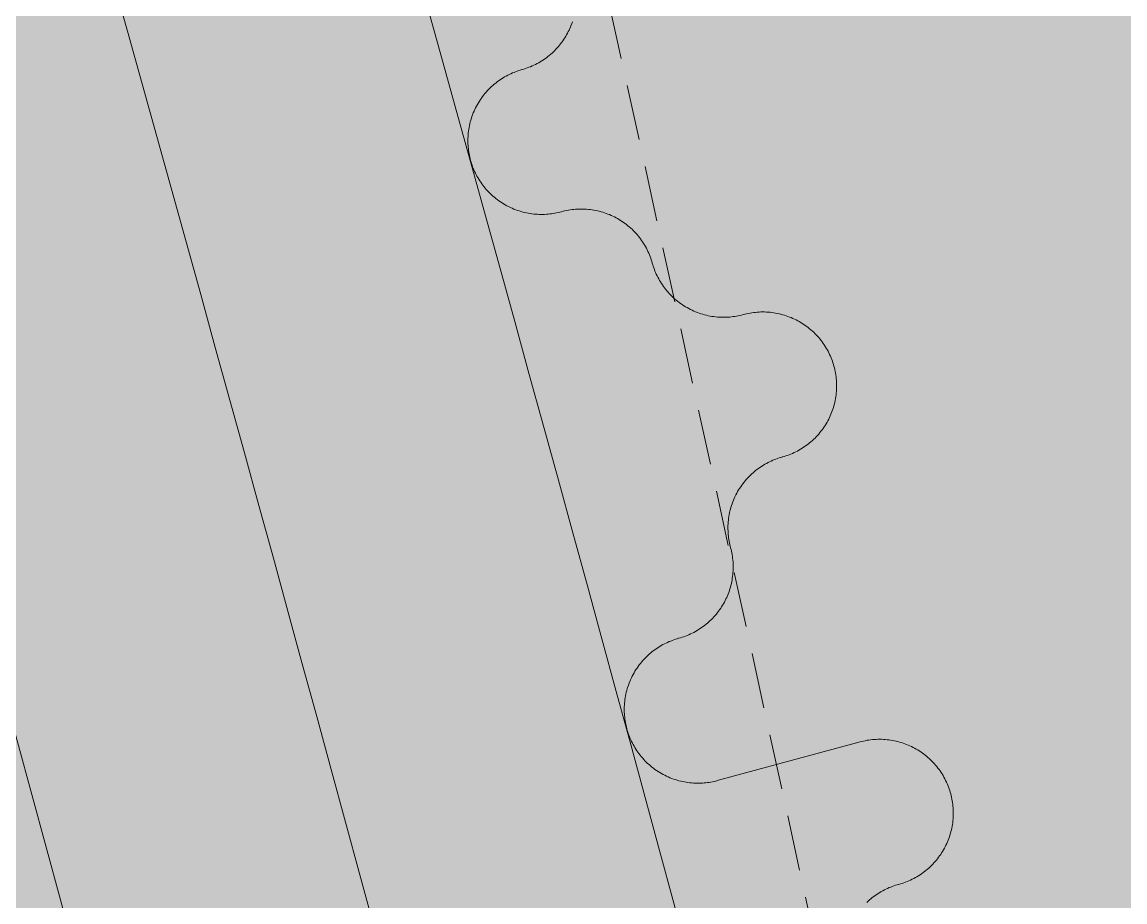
# Model space of a CAD drawing. Header units: millimetres. Extents: x 833941507 to 1669051331, y 817666127 to 1636299673.
# Drawn here: x 834548293 to 834548479.6, y 817988311.2 to 817988460.1 of the extents above; entities that cross this region are included whole.
import ezdxf

# ---------------------------------------------------------------- set-up
doc = ezdxf.new("R2010")
doc.units = ezdxf.units.MM
doc.header["$LTSCALE"] = 3
doc.linetypes.add('B0703', pattern=[4.6875, 3.125, -1.5625])
for name, color, linetype, lineweight in [('Hatch (LTC&CB)', 252, 'Continuous', 35), ('UAJ-23FLOR-h', 251, 'Continuous', 9), ('UAJ-25CEIL-z', 8, 'B0703', 9), ('UAJ-42INFI', 1, 'Continuous', 18), ('UAJ-42INFI-h', 251, 'Continuous', 9)]:
    doc.layers.add(name, color=color, linetype=linetype, lineweight=lineweight)
doc.layers.add('UAJ-00XREF', color=7, linetype='Continuous')

# ---------------------------------------------------------------- blocks, each defined once
blk = doc.blocks.new('GBP-LTC-LB01')
at = {"layer": 'UAJ-23FLOR-h'}
h = blk.add_hatch(dxfattribs=at)
h.set_pattern_fill('EARTH,_O', color=256, scale=180, angle=45)
h.set_pattern_definition([(48.9989, (834576001.8, 818046085.3), (-112.727, 1612.5107), [1143, -1143]), (48.9989, (834575678.3, 818046366.6), (-112.727, 1612.5107), [1143, -1143]), (48.9989, (834575354.8, 818046647.8), (-112.727, 1612.5107), [1143, -1143]), (138.9989, (834575340.7, 818046849.3), (-1612.5107, -112.727), [1143, -1143]), (138.9989, (834575621.9, 818047172.8), (-1612.5107, -112.727), [1143, -1143]), (138.9989, (834575903.1, 818047496.3), (-1612.5107, -112.727), [1143, -1143])])
h.paths.add_polyline_path([(834572173.05, 818200349.17), (834310583.74, 818182062.08), (834331502.24, 817882831.69), (834364939.69, 817885169.23), (834473095.7, 818011283.6), (834480533.7, 818020120.4), (834485095.05, 818025709.55), (834491375.7, 818033619), (834497063.4, 818041013), (834493145.8, 818043678.7), (834512788.5, 818074029.25), (834518712.45, 818083675.25), (834526231.3, 818096325.1), (834534646.05, 818111073.05), (834545956, 818131981.3), (834557204.6, 818154198.8), (834564040, 818168496.8), (834570941.16, 818183576.43), (834578367.8, 818200696.3)])
h.paths.add_polyline_path([(834382131.31, 817956469.98), (834418268.73, 817958996.07), (834422062.41, 817963855.9), (834428403.04, 817964299.38), (834467239.2, 818010695.58), (834466445.21, 818021738.79), (834476097.72, 818035709.03), (834485267.1, 818048983.2), (834487014.89, 818051460.43), (834497268.33, 818067303.42), (834492893.38, 818129890.09), (834448056.59, 818126755.66), (834416896.58, 818105052.11), (834382061.37, 818080788.99), (834386167.45, 818022059.16), (834377588.38, 818021459.47)], flags=16)
edge = h.paths.add_edge_path(flags=16)
edge.add_line((834540292.29, 818142076.07), (834533466.32, 818141614.13))
edge.add_line((834533466.32, 818141614.13), (834523258.01, 818143862.71))
edge.add_line((834523258.01, 818143862.71), (834525896.87, 818155838.93))
edge.add_arc((834558382.43, 818267025.45), 115835.02, 237.2183981, 253.7131266, ccw=False)
edge.add_line((834495664.92, 818169638.25), (834498267.59, 818132356.98))
edge.add_line((834498267.59, 818132356.98), (834496346.42, 818130135.01))
edge.add_line((834496346.42, 818130135.01), (834492879.88, 818129892.67))
edge.add_line((834492879.88, 818129892.67), (834494229.58, 818110587.62))
edge.add_line((834494229.58, 818110587.62), (834496326.13, 818110708.38))
edge.add_line((834496326.13, 818110708.38), (834498420.21, 818080753.55))
edge.add_line((834498420.21, 818080753.55), (834498046.12, 818080727.4))
edge.add_line((834498046.12, 818080727.4), (834498254.52, 818077746.38))
edge.add_line((834498254.52, 818077746.38), (834503061.09, 818078082.4))
edge.add_line((834503061.09, 818078082.4), (834504979.52, 818081212.1))
edge.add_line((834504979.52, 818081212.1), (834509429.02, 818088470.93))
edge.add_line((834509429.02, 818088470.93), (834515217.16, 818097913.59))
edge.add_line((834515217.16, 818097913.59), (834526067.43, 818116415.54))
edge.add_line((834526067.43, 818116415.54), (834532489.2, 818127888.68))
edge.add_line((834532489.2, 818127888.68), (834534830.9, 818132146.3))
edge.add_line((834534830.9, 818132146.3), (834540292.29, 818142076.07))
h = blk.add_hatch(dxfattribs=at)
h.set_pattern_fill('EARTH,_O', color=256, scale=180, angle=45)
h.set_pattern_definition([(45.0000001, (-1082349.7, 54794.9), (-3e-06, 1616.4461018), [1143, -1143]), (45.0000001, (-1082652.8, 55098), (-3e-06, 1616.4461018), [1143, -1143]), (45.0000001, (-1082955.9, 55401.1), (-3e-06, 1616.4461018), [1143, -1143]), (135.0000001, (-1082955.9, 55603.1), (-1616.4461018, -3e-06), [1143, -1143]), (135.0000001, (-1082652.8, 55906.2), (-1616.4461018, -3e-06), [1143, -1143]), (135.0000001, (-1082349.7, 56209.3), (-1616.4461018, -3e-06), [1143, -1143])])
h.paths.add_polyline_path([(834669469.25, 818015499.17), (834651080.82, 818014213.79), (834651091.33, 818014066.03), (834669479.76, 818015351.52)], flags=16)
edge = h.paths.add_edge_path()
edge.add_arc((834611763.61, 818123015.07), 22001.28, 94.000719, 118.688683)
edge.add_line((834601201.89, 818142315.5), (834593918.34, 818141228.38))
edge.add_arc((834611768.4, 818123014.03), 25502.69, 93.997159, 134.421275, ccw=False)
edge.add_line((834609990.68, 818148454.69), (834618164.36, 818149025.84))
edge.add_line((834618164.36, 818149025.84), (834618408.29, 818145534.91))
edge.add_line((834618408.29, 818145534.91), (834616365.41, 818145392.16))
edge.add_line((834616365.41, 818145392.16), (834616609.39, 818141900.69))
edge.add_line((834616609.39, 818141900.69), (834611621.55, 818141552.15))
edge.add_line((834611621.55, 818141552.15), (834611377.61, 818145043.07))
edge.add_line((834611377.61, 818145043.07), (834610228.61, 818144962.74))
h.paths.add_polyline_path([(834673232.94, 818197365.88), (834607546.49, 818192773.89), (834599172.5, 818174435.3), (834588349.1, 818152374.5), (834578621.55, 818133890.65), (834568418.3, 818115665.3), (834556456.7, 818095618.3), (834546606.4, 818080041.6), (834532219.3, 818058623.75), (834523692.15, 818046595.75), (834515683.5, 818035708.5), (834508244.2, 818025929.9), (834500656.3, 818016266.1), (834489786.8, 818002934.1), (834483448.3, 817995421.3), (834478637.6, 817989841.7), (834458453.75, 817967379.3), (834441506.5, 817949096.36), (834383075.75, 817886437.08), (834482026.69, 817893354.51), (834551919.04, 817920008.6), (834634905.13, 817930637.13), (834634023, 817939309.35), (834633770.07, 817941795.89), (834633577.69, 817943687.02), (834508697.04, 817930983.61), (834507053.46, 817930191.44), (834506409.46, 817939426.96), (834507656.94, 817945566.73), (834503417.08, 818006767.03), (834503064.37, 818011762.67), (834514052.91, 818025791.94), (834520784.65, 818034889.35), (834526318.86, 818042436.94), (834532381.69, 818050705.63), (834536345.72, 818056472.68), (834542258.41, 818065225.62), (834550405.86, 818077286.91), (834561579, 818095001.96), (834574522.66, 818117080.03), (834587768.88, 818140310.21), (834609774.13, 818143594.98), (834610001.97, 818140335.89), (834634252.54, 818142031.47), (834636806.9, 818105492.47), (834642791.48, 818105913.75), (834646278.56, 818056032.58), (834640293.17, 818055614.16), (834643382.34, 818011424.91), (834641138.41, 818011267.96), (834645775.78, 817944927.87), (834639048.36, 817944243.52), (834640362.12, 817931328.11), (834651070.39, 817932706.91), (834650587.67, 817936476.13), (834685105.74, 817940896.86), (834685588.46, 817937127.64), (834691373.79, 817937868.57)])
blk = doc.blocks.new('inf_010')
at = {"layer": 'UAJ-42INFI'}
for points in [[(889561022.95, 757797674.89), (889561022.83, 757797674.61), (889561022.7, 757797674.33), (889561022.57, 757797674.06), (889561022.43, 757797673.79), (889561022.29, 757797673.52), (889561022.13, 757797673.26), (889561021.98, 757797673), (889561021.82, 757797672.75), (889561021.65, 757797672.5), (889561021.47, 757797672.26), (889561021.29, 757797672.02), (889561021.11, 757797671.78), (889561020.91, 757797671.54), (889561020.71, 757797671.31), (889561020.5, 757797671.09), (889561020.29, 757797670.87), (889561020.07, 757797670.65), (889561019.85, 757797670.44), (889561019.62, 757797670.23), (889561019.38, 757797670.03), (889561019.14, 757797669.84), (889561018.9, 757797669.65), (889561018.65, 757797669.46), (889561018.39, 757797669.29), (889561018.13, 757797669.12), (889561017.87, 757797668.95), (889561017.6, 757797668.8), (889561017.33, 757797668.64), (889561017.06, 757797668.5), (889561016.78, 757797668.36), (889561016.5, 757797668.23), (889561016.22, 757797668.11), (889561015.93, 757797668), (889561015.65, 757797667.89), (889561015.36, 757797667.79), (889561015.07, 757797667.7), (889561014.78, 757797667.61), (889561014.49, 757797667.53), (889561014.19, 757797667.46), (889561013.9, 757797667.4)], [(889561013.86, 757797667.39), (889561013.59, 757797667.33), (889561013.31, 757797667.27), (889561013.04, 757797667.2), (889561012.77, 757797667.12), (889561012.5, 757797667.03), (889561012.22, 757797666.94), (889561011.95, 757797666.84), (889561011.67, 757797666.73), (889561011.4, 757797666.62), (889561011.13, 757797666.5), (889561010.86, 757797666.37), (889561010.59, 757797666.23), (889561010.32, 757797666.09), (889561010.06, 757797665.94), (889561009.79, 757797665.78), (889561009.53, 757797665.61), (889561009.28, 757797665.44), (889561009.02, 757797665.26), (889561008.77, 757797665.07), (889561008.52, 757797664.88), (889561008.28, 757797664.68), (889561008.04, 757797664.47), (889561007.81, 757797664.25), (889561007.58, 757797664.03), (889561007.35, 757797663.8), (889561007.13, 757797663.57), (889561006.92, 757797663.33), (889561006.71, 757797663.08), (889561006.51, 757797662.83), (889561006.32, 757797662.58), (889561006.13, 757797662.31), (889561005.95, 757797662.05), (889561005.77, 757797661.78), (889561005.6, 757797661.5), (889561005.44, 757797661.22), (889561005.29, 757797660.94), (889561005.15, 757797660.65), (889561005.01, 757797660.36), (889561004.88, 757797660.06), (889561004.76, 757797659.77), (889561004.64, 757797659.47), (889561004.54, 757797659.17), (889561004.44, 757797658.87), (889561004.35, 757797658.57), (889561004.27, 757797658.26), (889561004.19, 757797657.96), (889561004.13, 757797657.65), (889561004.07, 757797657.35), (889561004.02, 757797657.04), (889561003.98, 757797656.74), (889561003.94, 757797656.44), (889561003.92, 757797656.13), (889561003.9, 757797655.83), (889561003.88, 757797655.53), (889561003.88, 757797655.24), (889561003.88, 757797654.94), (889561003.89, 757797654.65), (889561003.9, 757797654.36), (889561003.93, 757797654.07), (889561003.95, 757797653.78), (889561003.99, 757797653.5), (889561004.03, 757797653.22), (889561004.08, 757797652.95), (889561004.13, 757797652.68), (889561004.19, 757797652.4), (889561004.25, 757797652.13), (889561004.32, 757797651.86), (889561004.4, 757797651.59), (889561004.49, 757797651.31), (889561004.58, 757797651.04), (889561004.68, 757797650.77), (889561004.79, 757797650.49), (889561004.9, 757797650.22), (889561005.02, 757797649.95), (889561005.15, 757797649.68), (889561005.29, 757797649.41), (889561005.43, 757797649.14), (889561005.58, 757797648.88), (889561005.74, 757797648.61), (889561005.9, 757797648.35), (889561006.08, 757797648.09), (889561006.26, 757797647.84), (889561006.44, 757797647.59), (889561006.64, 757797647.34), (889561006.84, 757797647.1), (889561007.05, 757797646.86), (889561007.26, 757797646.62), (889561007.48, 757797646.39), (889561007.71, 757797646.17), (889561007.94, 757797645.95), (889561008.18, 757797645.74), (889561008.43, 757797645.53), (889561008.68, 757797645.33), (889561008.94, 757797645.13), (889561009.2, 757797644.94), (889561009.47, 757797644.76), (889561009.74, 757797644.59), (889561010.01, 757797644.42), (889561010.29, 757797644.26), (889561010.58, 757797644.11), (889561010.87, 757797643.96), (889561011.16, 757797643.82), (889561011.45, 757797643.69), (889561011.74, 757797643.57), (889561012.04, 757797643.46), (889561012.34, 757797643.35), (889561012.64, 757797643.25), (889561012.95, 757797643.16), (889561013.25, 757797643.08), (889561013.55, 757797643.01), (889561013.86, 757797642.94), (889561014.16, 757797642.88), (889561014.47, 757797642.83), (889561014.77, 757797642.79), (889561015.08, 757797642.75), (889561015.38, 757797642.73), (889561015.68, 757797642.71), (889561015.98, 757797642.69), (889561016.28, 757797642.69), (889561016.57, 757797642.69), (889561016.87, 757797642.7), (889561017.16, 757797642.71), (889561017.44, 757797642.74), (889561017.73, 757797642.76), (889561018.01, 757797642.8), (889561018.29, 757797642.84), (889561018.57, 757797642.89), (889561018.84, 757797642.94)], [(889561013.9, 757797667.4), (889561013.86, 757797667.39)], [(889561018.84, 757797642.94), (889561018.88, 757797642.95)], [(889561018.88, 757797642.95), (889561019.18, 757797643), (889561019.47, 757797643.05), (889561019.77, 757797643.09), (889561020.07, 757797643.13), (889561020.38, 757797643.16), (889561020.68, 757797643.18), (889561020.99, 757797643.19), (889561021.29, 757797643.2), (889561021.6, 757797643.19), (889561021.91, 757797643.18), (889561022.22, 757797643.17), (889561022.53, 757797643.14), (889561022.83, 757797643.11), (889561023.14, 757797643.07), (889561023.45, 757797643.02), (889561023.75, 757797642.97), (889561024.06, 757797642.9), (889561024.36, 757797642.83), (889561024.66, 757797642.75), (889561024.96, 757797642.67), (889561025.25, 757797642.58), (889561025.54, 757797642.48), (889561025.83, 757797642.37), (889561026.12, 757797642.26), (889561026.4, 757797642.14), (889561026.68, 757797642.01), (889561026.95, 757797641.88), (889561027.22, 757797641.74), (889561027.49, 757797641.59), (889561027.75, 757797641.44), (889561028.01, 757797641.28), (889561028.26, 757797641.12), (889561028.51, 757797640.95), (889561028.75, 757797640.78), (889561028.99, 757797640.59), (889561029.23, 757797640.41), (889561029.46, 757797640.21), (889561029.69, 757797640.01), (889561029.92, 757797639.8), (889561030.14, 757797639.59), (889561030.36, 757797639.37), (889561030.57, 757797639.15), (889561030.77, 757797638.92), (889561030.97, 757797638.68), (889561031.17, 757797638.44), (889561031.36, 757797638.19), (889561031.54, 757797637.94), (889561031.72, 757797637.69), (889561031.89, 757797637.43), (889561032.05, 757797637.16), (889561032.21, 757797636.9), (889561032.36, 757797636.63), (889561032.5, 757797636.35), (889561032.63, 757797636.07), (889561032.76, 757797635.79), (889561032.89, 757797635.51), (889561033, 757797635.23), (889561033.11, 757797634.94), (889561033.21, 757797634.65), (889561033.3, 757797634.36), (889561033.38, 757797634.07), (889561033.46, 757797633.78), (889561033.53, 757797633.49), (889561033.59, 757797633.2)], [(889561033.59, 757797633.2), (889561033.65, 757797632.92), (889561033.72, 757797632.65), (889561033.79, 757797632.38), (889561033.87, 757797632.11), (889561033.95, 757797631.83), (889561034.04, 757797631.56), (889561034.14, 757797631.28), (889561034.25, 757797631.01), (889561034.36, 757797630.74), (889561034.48, 757797630.46), (889561034.61, 757797630.19), (889561034.75, 757797629.92), (889561034.89, 757797629.65), (889561035.04, 757797629.39), (889561035.2, 757797629.12), (889561035.37, 757797628.86), (889561035.54, 757797628.61), (889561035.72, 757797628.35), (889561035.91, 757797628.1), (889561036.1, 757797627.85), (889561036.3, 757797627.61), (889561036.51, 757797627.37), (889561036.72, 757797627.13), (889561036.94, 757797626.9), (889561037.17, 757797626.68), (889561037.41, 757797626.46), (889561037.65, 757797626.24), (889561037.89, 757797626.03), (889561038.14, 757797625.83), (889561038.4, 757797625.64), (889561038.66, 757797625.45), (889561038.93, 757797625.27), (889561039.2, 757797625.09), (889561039.48, 757797624.92), (889561039.76, 757797624.76), (889561040.04, 757797624.61), (889561040.33, 757797624.46), (889561040.62, 757797624.32), (889561040.91, 757797624.19), (889561041.21, 757797624.07), (889561041.51, 757797623.96), (889561041.81, 757797623.85), (889561042.11, 757797623.75), (889561042.41, 757797623.66), (889561042.72, 757797623.58), (889561043.02, 757797623.5), (889561043.33, 757797623.44), (889561043.63, 757797623.38), (889561043.94, 757797623.33), (889561044.24, 757797623.28), (889561044.54, 757797623.25), (889561044.85, 757797623.22), (889561045.15, 757797623.2), (889561045.45, 757797623.19), (889561045.75, 757797623.18), (889561046.04, 757797623.18), (889561046.33, 757797623.19), (889561046.63, 757797623.21), (889561046.91, 757797623.23), (889561047.2, 757797623.26), (889561047.48, 757797623.29), (889561047.76, 757797623.33), (889561048.04, 757797623.38), (889561048.31, 757797623.43)], [(889561048.31, 757797623.43), (889561048.32, 757797623.43)], [(889561048.32, 757797623.43), (889561048.62, 757797623.49), (889561048.92, 757797623.54), (889561049.22, 757797623.58), (889561049.52, 757797623.61), (889561049.82, 757797623.64), (889561050.12, 757797623.66), (889561050.43, 757797623.67), (889561050.74, 757797623.68), (889561051.05, 757797623.68), (889561051.35, 757797623.67), (889561051.66, 757797623.65), (889561051.97, 757797623.62), (889561052.28, 757797623.59), (889561052.59, 757797623.55), (889561052.9, 757797623.5), (889561053.2, 757797623.44), (889561053.5, 757797623.38), (889561053.81, 757797623.31), (889561054.11, 757797623.23), (889561054.41, 757797623.15), (889561054.7, 757797623.05), (889561054.99, 757797622.95), (889561055.28, 757797622.84), (889561055.57, 757797622.73), (889561055.85, 757797622.61), (889561056.13, 757797622.48), (889561056.4, 757797622.35), (889561056.68, 757797622.21), (889561056.94, 757797622.06), (889561057.2, 757797621.91), (889561057.46, 757797621.75), (889561057.71, 757797621.59), (889561057.96, 757797621.42), (889561058.2, 757797621.25), (889561058.44, 757797621.06), (889561058.68, 757797620.87), (889561058.92, 757797620.68), (889561059.14, 757797620.48), (889561059.37, 757797620.27), (889561059.59, 757797620.06), (889561059.81, 757797619.84), (889561060.02, 757797619.61), (889561060.22, 757797619.38), (889561060.42, 757797619.14), (889561060.62, 757797618.9), (889561060.81, 757797618.66), (889561060.99, 757797618.41), (889561061.17, 757797618.15), (889561061.34, 757797617.89), (889561061.5, 757797617.63), (889561061.66, 757797617.36), (889561061.81, 757797617.09), (889561061.95, 757797616.81), (889561062.09, 757797616.53), (889561062.21, 757797616.25), (889561062.34, 757797615.97), (889561062.45, 757797615.68), (889561062.56, 757797615.4), (889561062.66, 757797615.11), (889561062.75, 757797614.82), (889561062.83, 757797614.53), (889561062.91, 757797614.23), (889561062.98, 757797613.94), (889561063.04, 757797613.65), (889561063.1, 757797613.35), (889561063.15, 757797613.06), (889561063.19, 757797612.76), (889561063.22, 757797612.46), (889561063.25, 757797612.15), (889561063.27, 757797611.85), (889561063.28, 757797611.54), (889561063.29, 757797611.24), (889561063.29, 757797610.93), (889561063.28, 757797610.62), (889561063.26, 757797610.31), (889561063.23, 757797610), (889561063.2, 757797609.69), (889561063.16, 757797609.39), (889561063.11, 757797609.08), (889561063.05, 757797608.77), (889561062.99, 757797608.47), (889561062.92, 757797608.17), (889561062.84, 757797607.87), (889561062.75, 757797607.57), (889561062.66, 757797607.27), (889561062.56, 757797606.98), (889561062.45, 757797606.69), (889561062.34, 757797606.41), (889561062.22, 757797606.12), (889561062.09, 757797605.84), (889561061.95, 757797605.57), (889561061.81, 757797605.3), (889561061.67, 757797605.03), (889561061.52, 757797604.77), (889561061.36, 757797604.52), (889561061.2, 757797604.26), (889561061.03, 757797604.02), (889561060.85, 757797603.77), (889561060.67, 757797603.53), (889561060.48, 757797603.29), (889561060.28, 757797603.06), (889561060.08, 757797602.83), (889561059.88, 757797602.61), (889561059.66, 757797602.38), (889561059.44, 757797602.17), (889561059.22, 757797601.96), (889561058.99, 757797601.75), (889561058.75, 757797601.55), (889561058.51, 757797601.36), (889561058.26, 757797601.17), (889561058.01, 757797600.99), (889561057.75, 757797600.81), (889561057.49, 757797600.64), (889561057.23, 757797600.48), (889561056.96, 757797600.32), (889561056.69, 757797600.17), (889561056.41, 757797600.03), (889561056.14, 757797599.89), (889561055.86, 757797599.76), (889561055.57, 757797599.64), (889561055.29, 757797599.53), (889561055, 757797599.42), (889561054.71, 757797599.32), (889561054.42, 757797599.23), (889561054.13, 757797599.15), (889561053.84, 757797599.07), (889561053.54, 757797599), (889561053.25, 757797598.94)], [(889561053.24, 757797598.93), (889561052.97, 757797598.88), (889561052.69, 757797598.81), (889561052.42, 757797598.74), (889561052.15, 757797598.66), (889561051.87, 757797598.58), (889561051.6, 757797598.49), (889561051.32, 757797598.39), (889561051.05, 757797598.28), (889561050.78, 757797598.17), (889561050.5, 757797598.05), (889561050.23, 757797597.92), (889561049.96, 757797597.79), (889561049.69, 757797597.64), (889561049.43, 757797597.49), (889561049.16, 757797597.34), (889561048.9, 757797597.17), (889561048.64, 757797597), (889561048.39, 757797596.82), (889561048.14, 757797596.63), (889561047.89, 757797596.44), (889561047.64, 757797596.24), (889561047.4, 757797596.03), (889561047.17, 757797595.82), (889561046.94, 757797595.6), (889561046.71, 757797595.37), (889561046.49, 757797595.13), (889561046.28, 757797594.89), (889561046.07, 757797594.65), (889561045.87, 757797594.4), (889561045.67, 757797594.14), (889561045.48, 757797593.88), (889561045.3, 757797593.61), (889561045.12, 757797593.34), (889561044.95, 757797593.07), (889561044.79, 757797592.79), (889561044.64, 757797592.5), (889561044.49, 757797592.22), (889561044.35, 757797591.93), (889561044.22, 757797591.63), (889561044.1, 757797591.34), (889561043.98, 757797591.04), (889561043.88, 757797590.74), (889561043.78, 757797590.44), (889561043.69, 757797590.13), (889561043.6, 757797589.83), (889561043.53, 757797589.53), (889561043.46, 757797589.22), (889561043.4, 757797588.92), (889561043.35, 757797588.61), (889561043.31, 757797588.31), (889561043.27, 757797588), (889561043.24, 757797587.7), (889561043.22, 757797587.4), (889561043.21, 757797587.1), (889561043.2, 757797586.8), (889561043.2, 757797586.51), (889561043.21, 757797586.21), (889561043.22, 757797585.92), (889561043.25, 757797585.63), (889561043.27, 757797585.35), (889561043.31, 757797585.06), (889561043.35, 757797584.79), (889561043.39, 757797584.51), (889561043.44, 757797584.24)], [(889561053.25, 757797598.94), (889561053.24, 757797598.93)], [(889561043.44, 757797584.24), (889561043.5, 757797583.94), (889561043.55, 757797583.65), (889561043.59, 757797583.35), (889561043.62, 757797583.05), (889561043.65, 757797582.74), (889561043.67, 757797582.44), (889561043.68, 757797582.13), (889561043.69, 757797581.83), (889561043.68, 757797581.52), (889561043.67, 757797581.21), (889561043.65, 757797580.9), (889561043.63, 757797580.59), (889561043.59, 757797580.29), (889561043.55, 757797579.98), (889561043.5, 757797579.67), (889561043.45, 757797579.37), (889561043.38, 757797579.06), (889561043.31, 757797578.76), (889561043.23, 757797578.46), (889561043.15, 757797578.16), (889561043.05, 757797577.87), (889561042.95, 757797577.58), (889561042.84, 757797577.29), (889561042.73, 757797577), (889561042.61, 757797576.72), (889561042.48, 757797576.44), (889561042.35, 757797576.17), (889561042.21, 757797575.9), (889561042.06, 757797575.63), (889561041.91, 757797575.37), (889561041.75, 757797575.12), (889561041.59, 757797574.87), (889561041.42, 757797574.62), (889561041.24, 757797574.38), (889561041.06, 757797574.13), (889561040.87, 757797573.9), (889561040.68, 757797573.66), (889561040.47, 757797573.44), (889561040.27, 757797573.21), (889561040.05, 757797572.99), (889561039.83, 757797572.77), (889561039.61, 757797572.56), (889561039.38, 757797572.36), (889561039.14, 757797572.16), (889561038.9, 757797571.97), (889561038.65, 757797571.78), (889561038.4, 757797571.6), (889561038.14, 757797571.42), (889561037.88, 757797571.25), (889561037.62, 757797571.09), (889561037.35, 757797570.93), (889561037.08, 757797570.78), (889561036.81, 757797570.64), (889561036.53, 757797570.51), (889561036.25, 757797570.38), (889561035.97, 757797570.26), (889561035.68, 757797570.14), (889561035.39, 757797570.04), (889561035.1, 757797569.94), (889561034.81, 757797569.85), (889561034.52, 757797569.76), (889561034.23, 757797569.69), (889561033.94, 757797569.62), (889561033.65, 757797569.55)], [(889561033.6, 757797569.55), (889561033.33, 757797569.49), (889561033.06, 757797569.42), (889561032.79, 757797569.35), (889561032.51, 757797569.28), (889561032.24, 757797569.19), (889561031.96, 757797569.1), (889561031.69, 757797569), (889561031.42, 757797568.9), (889561031.14, 757797568.79), (889561030.87, 757797568.67), (889561030.6, 757797568.54), (889561030.33, 757797568.4), (889561030.06, 757797568.26), (889561029.8, 757797568.11), (889561029.53, 757797567.95), (889561029.27, 757797567.79), (889561029.01, 757797567.62), (889561028.76, 757797567.44), (889561028.5, 757797567.25), (889561028.26, 757797567.06), (889561028.01, 757797566.86), (889561027.77, 757797566.65), (889561027.54, 757797566.44), (889561027.3, 757797566.22), (889561027.08, 757797565.99), (889561026.86, 757797565.76), (889561026.64, 757797565.52), (889561026.44, 757797565.27), (889561026.23, 757797565.02), (889561026.04, 757797564.77), (889561025.85, 757797564.51), (889561025.67, 757797564.24), (889561025.49, 757797563.97), (889561025.32, 757797563.69), (889561025.16, 757797563.42), (889561025, 757797563.13), (889561024.86, 757797562.85), (889561024.72, 757797562.56), (889561024.59, 757797562.26), (889561024.47, 757797561.97), (889561024.35, 757797561.67), (889561024.24, 757797561.37), (889561024.14, 757797561.07), (889561024.05, 757797560.77), (889561023.97, 757797560.47), (889561023.89, 757797560.16), (889561023.83, 757797559.86), (889561023.77, 757797559.55), (889561023.71, 757797559.25), (889561023.67, 757797558.94), (889561023.63, 757797558.64), (889561023.6, 757797558.34), (889561023.58, 757797558.04), (889561023.57, 757797557.74), (889561023.56, 757797557.44), (889561023.56, 757797557.14), (889561023.57, 757797556.85), (889561023.58, 757797556.56), (889561023.61, 757797556.27), (889561023.63, 757797555.99), (889561023.67, 757797555.71), (889561023.71, 757797555.43), (889561023.75, 757797555.15), (889561023.8, 757797554.88), (889561023.86, 757797554.61), (889561023.92, 757797554.34), (889561023.99, 757797554.06), (889561024.07, 757797553.79), (889561024.15, 757797553.51), (889561024.24, 757797553.24), (889561024.34, 757797552.97), (889561024.45, 757797552.69), (889561024.56, 757797552.42), (889561024.68, 757797552.15), (889561024.81, 757797551.88), (889561024.94, 757797551.61), (889561025.08, 757797551.34), (889561025.23, 757797551.07), (889561025.39, 757797550.81), (889561025.55, 757797550.55), (889561025.73, 757797550.29), (889561025.9, 757797550.03), (889561026.09, 757797549.78), (889561026.28, 757797549.53), (889561026.48, 757797549.29), (889561026.69, 757797549.05), (889561026.9, 757797548.81), (889561027.12, 757797548.58), (889561027.35, 757797548.35), (889561027.58, 757797548.13), (889561027.82, 757797547.92), (889561028.07, 757797547.71), (889561028.32, 757797547.51), (889561028.57, 757797547.31), (889561028.84, 757797547.12), (889561029.1, 757797546.94), (889561029.37, 757797546.76), (889561029.65, 757797546.59), (889561029.93, 757797546.43), (889561030.21, 757797546.28), (889561030.5, 757797546.13), (889561030.79, 757797545.99), (889561031.08, 757797545.86), (889561031.37, 757797545.74), (889561031.67, 757797545.62), (889561031.97, 757797545.51), (889561032.27, 757797545.41), (889561032.57, 757797545.32), (889561032.88, 757797545.24), (889561033.18, 757797545.16), (889561033.48, 757797545.1), (889561033.79, 757797545.04), (889561034.09, 757797544.98), (889561034.4, 757797544.94), (889561034.7, 757797544.9), (889561035, 757797544.87), (889561035.3, 757797544.85), (889561035.6, 757797544.84), (889561035.9, 757797544.83), (889561036.2, 757797544.83), (889561036.49, 757797544.84), (889561036.78, 757797544.85), (889561037.07, 757797544.87), (889561037.35, 757797544.9), (889561037.64, 757797544.93), (889561037.92, 757797544.97), (889561038.19, 757797545.02), (889561038.46, 757797545.07)], [(889561033.65, 757797569.55), (889561033.6, 757797569.55)], [(889561038.46, 757797545.07), (889561063.02, 757797549.93)], [(889561063.02, 757797549.93), (889561063.31, 757797549.99), (889561063.61, 757797550.03), (889561063.91, 757797550.07), (889561064.21, 757797550.11), (889561064.51, 757797550.13), (889561064.82, 757797550.15), (889561065.12, 757797550.16), (889561065.43, 757797550.17), (889561065.74, 757797550.17), (889561066.05, 757797550.15), (889561066.36, 757797550.14), (889561066.66, 757797550.11), (889561066.97, 757797550.07), (889561067.28, 757797550.03), (889561067.59, 757797549.98), (889561067.89, 757797549.93), (889561068.2, 757797549.86), (889561068.5, 757797549.79), (889561068.8, 757797549.71), (889561069.1, 757797549.62), (889561069.39, 757797549.53), (889561069.68, 757797549.43), (889561069.97, 757797549.32), (889561070.26, 757797549.2), (889561070.54, 757797549.08), (889561070.82, 757797548.95), (889561071.09, 757797548.82), (889561071.36, 757797548.68), (889561071.63, 757797548.53), (889561071.89, 757797548.38), (889561072.14, 757797548.22), (889561072.4, 757797548.06), (889561072.64, 757797547.89), (889561072.89, 757797547.71), (889561073.13, 757797547.53), (889561073.36, 757797547.34), (889561073.6, 757797547.14), (889561073.83, 757797546.94), (889561074.05, 757797546.73), (889561074.27, 757797546.52), (889561074.49, 757797546.3), (889561074.7, 757797546.07), (889561074.9, 757797545.84), (889561075.1, 757797545.6), (889561075.29, 757797545.36), (889561075.48, 757797545.11), (889561075.66, 757797544.86), (889561075.84, 757797544.6), (889561076.01, 757797544.34), (889561076.17, 757797544.08), (889561076.33, 757797543.81), (889561076.48, 757797543.54), (889561076.62, 757797543.26), (889561076.75, 757797542.98), (889561076.88, 757797542.7), (889561077, 757797542.42), (889561077.11, 757797542.13), (889561077.22, 757797541.85), (889561077.32, 757797541.56), (889561077.41, 757797541.27), (889561077.49, 757797540.97), (889561077.57, 757797540.68), (889561077.64, 757797540.39), (889561077.7, 757797540.1), (889561077.75, 757797539.8), (889561077.8, 757797539.5), (889561077.84, 757797539.2), (889561077.88, 757797538.9), (889561077.9, 757797538.6), (889561077.92, 757797538.29), (889561077.93, 757797537.99), (889561077.94, 757797537.68), (889561077.93, 757797537.37), (889561077.92, 757797537.06), (889561077.9, 757797536.76), (889561077.87, 757797536.45), (889561077.84, 757797536.14), (889561077.8, 757797535.83), (889561077.75, 757797535.52), (889561077.69, 757797535.22), (889561077.63, 757797534.92), (889561077.55, 757797534.61), (889561077.47, 757797534.31), (889561077.39, 757797534.02), (889561077.29, 757797533.72), (889561077.19, 757797533.43), (889561077.08, 757797533.14), (889561076.97, 757797532.85), (889561076.84, 757797532.57), (889561076.72, 757797532.29), (889561076.58, 757797532.02), (889561076.44, 757797531.75), (889561076.29, 757797531.48), (889561076.14, 757797531.22), (889561075.98, 757797530.97), (889561075.82, 757797530.72), (889561075.65, 757797530.47), (889561075.47, 757797530.23), (889561075.29, 757797529.99), (889561075.1, 757797529.75), (889561074.9, 757797529.52), (889561074.7, 757797529.29), (889561074.49, 757797529.06), (889561074.28, 757797528.84), (889561074.06, 757797528.63), (889561073.83, 757797528.42), (889561073.6, 757797528.21), (889561073.36, 757797528.01), (889561073.12, 757797527.82), (889561072.87, 757797527.63), (889561072.62, 757797527.45), (889561072.36, 757797527.28), (889561072.1, 757797527.11), (889561071.84, 757797526.94), (889561071.57, 757797526.79), (889561071.3, 757797526.64), (889561071.02, 757797526.5), (889561070.74, 757797526.36), (889561070.46, 757797526.24), (889561070.18, 757797526.12), (889561069.89, 757797526), (889561069.6, 757797525.9), (889561069.32, 757797525.8), (889561069.02, 757797525.71), (889561068.73, 757797525.63), (889561068.44, 757797525.55), (889561068.15, 757797525.48), (889561067.85, 757797525.42)], [(889561067.84, 757797525.42), (889561067.57, 757797525.36), (889561067.3, 757797525.3), (889561067.02, 757797525.23), (889561066.75, 757797525.15), (889561066.47, 757797525.07), (889561066.2, 757797524.98), (889561065.92, 757797524.88), (889561065.65, 757797524.77), (889561065.38, 757797524.66), (889561065.1, 757797524.54), (889561064.83, 757797524.41), (889561064.56, 757797524.28), (889561064.29, 757797524.14), (889561064.03, 757797523.99), (889561063.76, 757797523.83), (889561063.5, 757797523.67), (889561063.24, 757797523.5), (889561062.98, 757797523.32), (889561062.73, 757797523.13), (889561062.48, 757797522.94), (889561062.24, 757797522.74)], [(889561067.85, 757797525.42), (889561067.84, 757797525.42)]]:
    blk.add_lwpolyline(points, dxfattribs=at)
blk = doc.blocks.new('3A35X-MADL-P-LT-B01-0')
at = {"layer": 'UAJ-25CEIL-z'}
blk.add_line((834549520.29, 817983330.89), (834548253.15, 817989096.34), dxfattribs=at)
at = {"layer": 'UAJ-42INFI'}
for points in [[(834548828.35, 817986372.38, 0.029016), (834548297.82, 817988686.16)], [(834548779.05, 817986364.05, 0.029016), (834548249.81, 817988672.18, 0.029016)]]:
    blk.add_lwpolyline(points, format="xyb", dxfattribs=at)
at = {"layer": 'UAJ-42INFI-h'}
blk.add_lwpolyline([(834548201.81, 817988658.19, 0.308281), (834548045.39, 817988787.11), (834548002.92, 817985775.51, 0.475055), (834548240.49, 817985576.25), (834548535.44, 817985632.7, 0.294947), (834548692.7, 817985782.33, 0.116476), (834548729.75, 817986355.72, 0.029016), (834548201.81, 817988658.19)], format="xyb", dxfattribs=at)
at = {"rotation": 3.998908525164564}
blk.add_blockref('inf_010', (-0.01, 0.01), dxfattribs=at)

msp = doc.modelspace()

# ---------------------------------------------------------------- hatches: boundary and pattern name
at = {"layer": 'Hatch (LTC&CB)'}
h = msp.add_hatch(dxfattribs=at)
h.set_pattern_fill('ANSI38', color=256, scale=100)
h.set_pattern_definition([(318.99984, (834479093.73, 818230174.15), (208.29942, 239.6197), []), (48.99984, (834479093.73, 818230174.15), (176.97914, 687.53882), [793.75, -476.25])])
edge = h.paths.add_edge_path()
edge.add_line((834601196.19, 818142314.52), (834603754.26, 818142696.37))
edge.add_line((834603754.26, 818142696.37), (834603901.9, 818141707.33))
edge.add_line((834603901.9, 818141707.33), (834603810.47, 818141693.69))
edge.add_arc((834611763.29, 818123016.36), 20300, 113.064358, 141.357581)
edge.add_line((834595907.81, 818135692.86), (834595395.45, 818135656.86))
edge.add_line((834595395.45, 818135656.86), (834583111.72, 818114341.03))
edge.add_line((834583111.72, 818114341.03), (834578121.58, 818106513.89))
edge.add_line((834578121.58, 818106513.89), (834575731.65, 818102809.5))
edge.add_line((834575731.65, 818102809.5), (834574387.45, 818100725.98))
edge.add_line((834574387.45, 818100725.98), (834573113.98, 818098752.1))
edge.add_line((834573113.98, 818098752.1), (834573145.25, 818098730.65))
edge.add_line((834573145.25, 818098730.65), (834569989.11, 818093770.2))
edge.add_line((834569989.11, 818093770.2), (834566535, 818088385.68))
edge.add_line((834566535, 818088385.68), (834566514.09, 818088398.3))
edge.add_line((834566514.09, 818088398.3), (834558743.61, 818076256.63))
edge.add_line((834558743.61, 818076256.63), (834557653.4, 818074495.71))
edge.add_line((834557653.4, 818074495.71), (834553498.92, 818068288.56))
edge.add_line((834553498.92, 818068288.56), (834548580.86, 818060932.13))
edge.add_line((834548580.86, 818060932.13), (834544328.26, 818054726.34))
edge.add_line((834544328.26, 818054726.34), (834544332.15, 818054704.66))
edge.add_line((834544332.15, 818054704.66), (834540324.6, 818048716.69))
edge.add_line((834540324.6, 818048716.69), (834541041.32, 818048232.54))
edge.add_line((834541041.32, 818048232.54), (834540089.73, 818046823.83))
edge.add_line((834540089.73, 818046823.83), (834539737.55, 818047061.73))
edge.add_line((834539737.55, 818047061.73), (834533115.75, 818038377.74))
edge.add_line((834533115.75, 818038377.74), (834515220.96, 818015146.63))
edge.add_arc((834538026.01, 818000636.26), 27030, 147.532263, 176.187088)
edge.add_line((834511055.84, 818002433.72), (834511444.99, 817996891.23))
edge.add_line((834511444.99, 817996891.23), (834511474.11, 817996474.65))
edge.add_line((834511474.11, 817996474.65), (834508641.22, 817996276.61))
edge.add_line((834508641.22, 817996276.61), (834508910.68, 817992422.05))
edge.add_line((834508910.68, 817992422.05), (834511353.38, 817992955.96))
edge.add_line((834511353.38, 817992955.96), (834513357.66, 817964213.01))
edge.add_line((834513357.66, 817964213.01), (834513308.95, 817964209.6))
edge.add_line((834513308.95, 817964209.6), (834513879.4, 817955918.75))
edge.add_line((834513879.4, 817955918.75), (834514876.61, 817955988.46))
edge.add_line((834514876.61, 817955988.46), (834515053.07, 817953464.41))
edge.add_arc((834528221.07, 817954382.99), 13200, 183.990417, 259.837233)
edge.add_line((834525891.99, 817941390.09), (834525974.53, 817940578.71))
edge.add_line((834525974.53, 817940578.71), (834555356.34, 817943567.49))
edge.add_line((834555356.34, 817943567.49), (834594711.69, 817947570.8))
edge.add_line((834594711.69, 817947570.8), (834594754.2, 817947152.96))
edge.add_line((834594754.2, 817947152.96), (834616096.9, 817949323.98))
edge.add_line((834616096.9, 817949323.98), (834631854.21, 817950926.85))
edge.add_line((834631854.21, 817950926.85), (834631836.71, 817951177.16))
edge.add_line((834631836.71, 817951177.16), (834639760.38, 817951731.08))
edge.add_line((834639760.38, 817951731.08), (834640506.97, 817944391.59))
edge.add_line((834640506.97, 817944391.59), (834508703.57, 817930984.28))
edge.add_line((834508703.57, 817930984.28), (834508663.51, 817930982.16))
edge.add_line((834508663.51, 817930982.16), (834507053.46, 817930191.44))
edge.add_line((834507053.46, 817930191.44), (834506409.46, 817939426.96))
edge.add_line((834506409.46, 817939426.96), (834507674.95, 817945699.32))
edge.add_line((834507674.95, 817945699.32), (834503067.5, 818011766.68))
edge.add_line((834503067.5, 818011766.68), (834515005.94, 818027008.3))
edge.add_line((834515005.94, 818027008.3), (834526318.86, 818042436.95))
edge.add_line((834526318.86, 818042436.95), (834533248.43, 818051887.55))
edge.add_line((834533248.43, 818051887.55), (834545204.94, 818069586.37))
edge.add_line((834545204.94, 818069586.37), (834551695.41, 818079200.62))
edge.add_line((834551695.41, 818079200.62), (834551700.66, 818079300.57))
edge.add_line((834551700.66, 818079300.57), (834554860.11, 818084257.51))
edge.add_line((834554860.11, 818084257.51), (834556162.94, 818086301.54))
edge.add_line((834556162.94, 818086301.54), (834561579.11, 818095002.15))
edge.add_line((834561579.11, 818095002.15), (834564610.19, 818100023.59))
edge.add_line((834564610.19, 818100023.59), (834566711.84, 818103505.28))
edge.add_line((834566711.84, 818103505.28), (834567220.96, 818104369.68))
edge.add_line((834567220.96, 818104369.68), (834571219.85, 818111331.33))
edge.add_line((834571219.85, 818111331.33), (834579233.58, 818125278.3))
edge.add_line((834579233.58, 818125278.3), (834584805.19, 818135090.79))
edge.add_line((834584805.19, 818135090.79), (834587768.44, 818140310.15))
edge.add_line((834587768.44, 818140310.15), (834593953.37, 818141233.38))
edge.add_arc((834611682.41, 818123278.84), 25232.61, 93.846032, 134.637937, ccw=False)
edge.add_line((834609989.92, 818148454.62), (834618164.07, 818149025.82))
edge.add_line((834618164.07, 818149025.82), (834618408.01, 818145534.9))
edge.add_line((834618408.01, 818145534.9), (834616365.13, 818145392.15))
edge.add_line((834616365.13, 818145392.15), (834616609.11, 818141900.67))
edge.add_line((834616609.11, 818141900.67), (834611621.27, 818141552.12))
edge.add_line((834611621.27, 818141552.12), (834611377.33, 818145043.04))
edge.add_arc((834611845.2, 818122938.11), 22109.88, 91.212521, 118.792578)
h = msp.add_hatch(color=256, dxfattribs=at)
h.dxf.hatch_style = 1
edge = h.paths.add_edge_path()
edge.add_line((834513358.83, 817964213.1), (834514805.29, 817964314.21))
edge.add_line((834514805.29, 817964314.21), (834514905.32, 817962883.32))
edge.add_line((834514905.32, 817962883.32), (834522015.98, 817959924.65))
edge.add_line((834522015.98, 817959924.65), (834527599.83, 817958234.85))
edge.add_line((834527599.83, 817958234.85), (834531627.41, 817957331.96))
edge.add_line((834531627.41, 817957331.96), (834538597.73, 817957185.8))
edge.add_line((834538597.73, 817957185.8), (834550283.84, 817958000.71))
edge.add_line((834550283.84, 817958000.71), (834576164.25, 817960699.31))
edge.add_arc((834571429.66, 818001700.88), 41274.03, 276.586959, 289.104779)
edge.add_line((834584938.52, 817962700.16), (834585387.44, 817962731.44))
edge.add_line((834585387.44, 817962731.44), (834585119.41, 817966565.54))
edge.add_line((834585119.41, 817966565.54), (834584671.75, 817966534.24))
edge.add_line((834584671.75, 817966534.24), (834582845.22, 817993361.89))
edge.add_line((834582845.22, 817993361.89), (834584586.66, 817993483.63))
edge.add_line((834584586.66, 817993483.63), (834584565.21, 817993788.17))
edge.add_line((834584565.21, 817993788.17), (834583546.6, 817993716.97))
edge.add_line((834583546.6, 817993716.97), (834579511.62, 818051438.28))
edge.add_line((834579511.62, 818051438.28), (834571357.07, 818050868.21))
edge.add_line((834571357.07, 818050868.21), (834571728.42, 818045556.24))
edge.add_line((834571728.42, 818045556.24), (834551421, 818044136.6))
edge.add_line((834551421, 818044136.6), (834550915.36, 818053251.15))
edge.add_line((834550915.36, 818053251.15), (834550067.43, 818053191.87))
edge.add_line((834550067.43, 818053191.87), (834547980.34, 818050328.44))
edge.add_line((834547980.34, 818050328.44), (834547993.72, 818050137.14))
edge.add_line((834547993.72, 818050137.14), (834537098.76, 818035335.08))
edge.add_line((834537098.76, 818035335.08), (834533115.75, 818038377.74))
edge.add_line((834533115.75, 818038377.74), (834521762.77, 818023639.24))
edge.add_line((834521762.77, 818023639.24), (834515226.35, 818015153.63))
edge.add_arc((834538313.07, 818000540.46), 27322.9, 147.66747, 176.026674)
edge.add_line((834511055.84, 818002433.72), (834511474.11, 817996474.65))
edge.add_line((834511474.11, 817996474.65), (834508641.22, 817996276.61))
edge.add_line((834508641.22, 817996276.61), (834508910.68, 817992422.05))
edge.add_line((834508910.68, 817992422.05), (834511349.45, 817992955.1))
edge.add_line((834511349.45, 817992955.1), (834511354.85, 817992876.6))
edge.add_line((834511354.85, 817992876.6), (834513358.66, 817964213.08))
edge.add_line((834513358.66, 817964213.08), (834513358.83, 817964213.1))

# ---------------------------------------------------------------- block references
msp.add_blockref('GBP-LTC-LB01', (0, 0))
at = {"layer": 'UAJ-00XREF', "ltscale": 10, "rotation": 8.262983694057247e-05}
msp.add_blockref('3A35X-MADL-P-LT-B01-0', (1179.72, -1203.53), dxfattribs=at)

doc.saveas('drawing.dxf')
